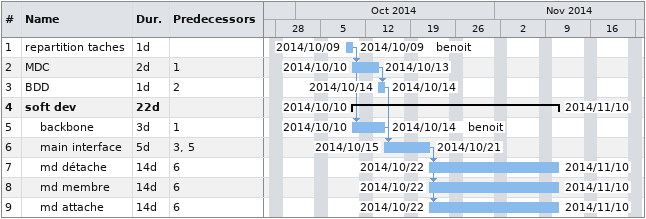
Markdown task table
| ID | Level | Task | Duration | Start | Finish | Predecessors | Resources |
|---|---|---|---|---|---|---|---|
| 1 | 1 | repartition taches | 1d | 2014-10-09 | 2014-10-09 |  | benoit |
| 2 | 1 | MDC | 2d | 2014-10-10 | 2014-10-13 | 1 |  |
| 3 | 1 | BDD | 1d | 2014-10-14 | 2014-10-14 | 2 |  |
| 4 | 1 | **soft dev** | 22d | 2014-10-10 | 2014-11-10 |  |  |
| 5 | 2 | backbone | 3d | 2014-10-10 | 2014-10-14 | 1 | benoit |
| 6 | 2 | main interface | 5d | 2014-10-15 | 2014-10-21 | 3, 5 |  |
| 7 | 2 | md détache | 14d | 2014-10-22 | 2014-11-10 | 6 |  |
| 8 | 2 | md membre | 14d | 2014-10-22 | 2014-11-10 | 6 |  |
| 9 | 2 | md attache | 14d | 2014-10-22 | 2014-11-10 | 6 |  |
